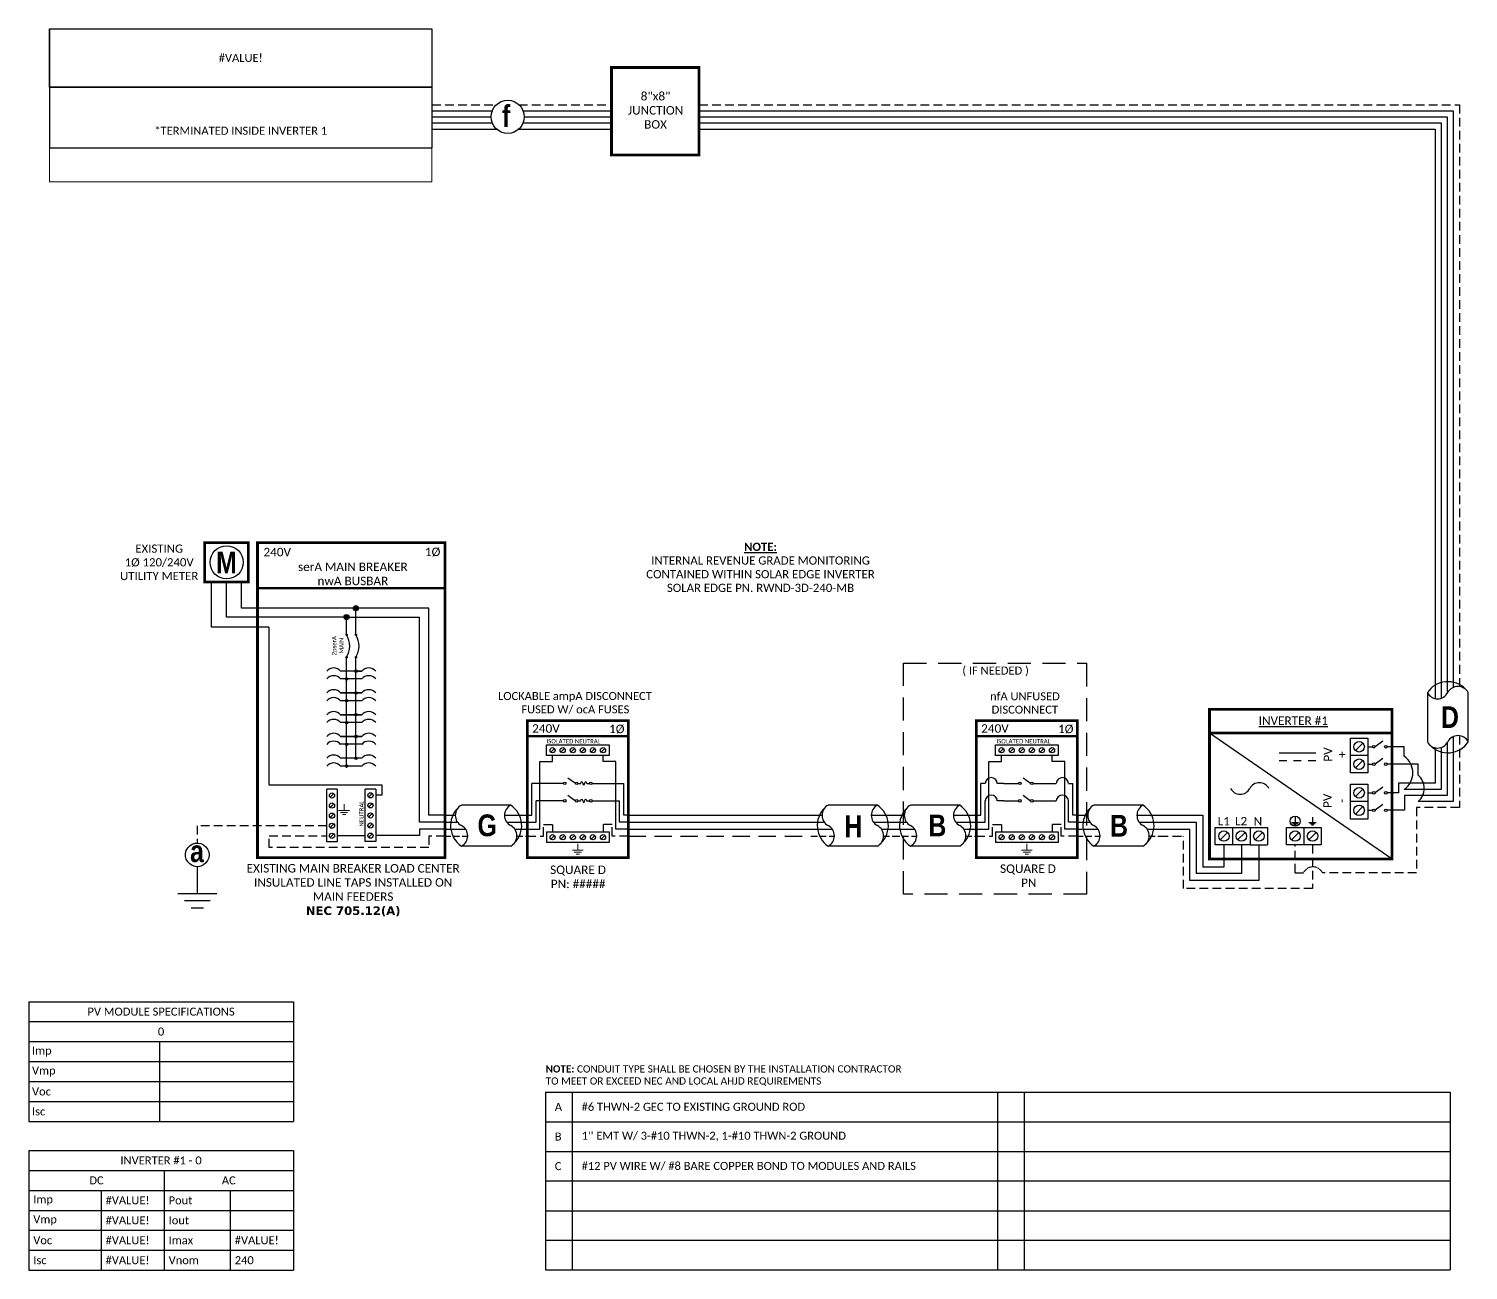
# Model space of a CAD drawing. Header units: feet. Extents: x 7947 to 8568, y 21610 to 22146.
import ezdxf

# ---------------------------------------------------------------- set-up
doc = ezdxf.new("R2010")
doc.units = ezdxf.units.FT
doc.header["$MEASUREMENT"] = 0
doc.linetypes.add('DASHED', pattern=[0.75, 0.5, -0.25])
doc.linetypes.add('HIDDEN', pattern=[0.375, 0.25, -0.125])
doc.layers.add('Z - TITLEBLOCK TXT', color=7, linetype='Continuous')
doc.styles.add('ONE LINE TXT', font='techb___.ttf')
doc.styles.get("Standard").update_dxf_attribs({"font": 'CALIBRI.TTF'})

# ---------------------------------------------------------------- blocks, each defined once
blk = doc.blocks.new('*U27')
at = {"color": 7, "linetype": 'Continuous'}
for p, q in [((-7.14, 13.31), (-28.39, 13.31)), ((-28.39, -4.31), (-7.14, -4.31))]:
    blk.add_line(p, q, dxfattribs=at)
at = {"color": 7}
for p, q in [((-35.53, 9), (-31.05, 9)), ((-9.81, 9), (0, 9))]:
    blk.add_line(p, q, dxfattribs=at)
at = {"color": 10}
for p, q in [((-35.53, 6), (-30.11, 6)), ((-8.87, 6), (0, 6))]:
    blk.add_line(p, q, dxfattribs=at)
at = {"color": 253}
for p, q in [((-35.53, 3), (-26.66, 3)), ((-5.41, 3), (0, 3))]:
    blk.add_line(p, q, dxfattribs=at)
at = {"color": 92, "linetype": 'HIDDEN', "ltscale": 10}
for p, q in [((-4.48, 0), (0, 0)), ((-35.53, 0), (-25.72, 0))]:
    blk.add_line(p, q, dxfattribs=at)
at = {"linetype": 'Continuous'}
for centre, start, end in [((-26.08, 8.91), 117.66392, 242.33608), ((-4.83, 8.91), 117.66392, 242.33608), ((-30.7, 0.09), 297.66392, 62.33608), ((-9.45, 0.09), 297.66392, 62.33608)]:
    blk.add_arc(centre, 4.98, start, end, dxfattribs=at)
at = {"color": 7, "linetype": 'Continuous'}
for centre, start, end in [((-12.99, 4.5), 313.97324, 56.42648), ((-22.54, 4.5), 133.97324, 236.42648)]:
    blk.add_arc(centre, 10.58, start, end, dxfattribs=at)
blk = doc.blocks.new('lineTapPanel')
at = {"linetype": 'Continuous'}
h = blk.add_hatch(color=254, dxfattribs=at)
h.dxf.hatch_style = 1
edge = h.paths.add_edge_path()
edge.add_arc((-38.44, 98.34), 1.11, 0, 360)
h = blk.add_hatch(color=254, dxfattribs=at)
h.dxf.hatch_style = 1
edge = h.paths.add_edge_path()
edge.add_arc((-42.47, 94.51), 1.11, 0, 360)
h = blk.add_hatch(color=1, dxfattribs=at)
h.dxf.hatch_style = 1
edge = h.paths.add_edge_path()
edge.add_arc((-42.47, 86.8), 0.291, 0, 360)
h = blk.add_hatch(color=1, dxfattribs=at)
h.dxf.hatch_style = 1
edge = h.paths.add_edge_path()
edge.add_arc((-38.44, 86.8), 0.291, 0, 360)
h = blk.add_hatch(color=1, dxfattribs=at)
h.dxf.hatch_style = 1
edge = h.paths.add_edge_path()
edge.add_arc((-42.47, 77.16), 0.291, 0, 360)
h = blk.add_hatch(color=1, dxfattribs=at)
h.dxf.hatch_style = 1
edge = h.paths.add_edge_path()
edge.add_arc((-38.44, 77.16), 0.291, 0, 360)
h = blk.add_hatch(color=1, dxfattribs=at)
h.dxf.hatch_style = 1
edge = h.paths.add_edge_path()
edge.add_arc((-38.44, 71.16), 0.528, 0, 360)
h = blk.add_hatch(color=1, dxfattribs=at)
h.dxf.hatch_style = 1
edge = h.paths.add_edge_path()
edge.add_arc((-42.47, 67.78), 0.528, 0, 360)
h = blk.add_hatch(color=1, dxfattribs=at)
h.dxf.hatch_style = 1
edge = h.paths.add_edge_path()
edge.add_arc((-38.44, 61.76), 0.528, 0, 360)
h = blk.add_hatch(color=1, dxfattribs=at)
h.dxf.hatch_style = 1
edge = h.paths.add_edge_path()
edge.add_arc((-42.47, 58.38), 0.528, 0, 360)
h = blk.add_hatch(color=1, dxfattribs=at)
h.dxf.hatch_style = 1
edge = h.paths.add_edge_path()
edge.add_arc((-38.44, 52.36), 0.528, 0, 360)
h = blk.add_hatch(color=1, dxfattribs=at)
h.dxf.hatch_style = 1
edge = h.paths.add_edge_path()
edge.add_arc((-42.47, 48.98), 0.528, 0, 360)
h = blk.add_hatch(color=1, dxfattribs=at)
h.dxf.hatch_style = 1
edge = h.paths.add_edge_path()
edge.add_arc((-42.47, 39.58), 0.528, 0, 360)
h = blk.add_hatch(color=1, dxfattribs=at)
h.dxf.hatch_style = 1
edge = h.paths.add_edge_path()
edge.add_arc((-38.44, 42.95), 0.528, 0, 360)
h = blk.add_hatch(color=1, dxfattribs=at)
h.dxf.hatch_style = 1
edge = h.paths.add_edge_path()
edge.add_arc((-38.44, 33.55), 0.528, 0, 360)
h = blk.add_hatch(color=1, dxfattribs=at)
h.dxf.hatch_style = 1
edge = h.paths.add_edge_path()
edge.add_arc((-42.47, 30.17), 0.528, 0, 360)
at = {"color": 155, "true_color": 0x647190}
blk.add_line((-80.92, 126.59), (0, 126.59), dxfattribs=at)
at = {"color": 253, "linetype": 'Continuous'}
for p, q in [((-100.73, 90.2), (-100.73, 109.7)), ((-76.04, 90.2), (-100.73, 90.2)), ((-76.04, 90.2), (-76.04, 22.16)), ((-76.04, 22.16), (-27.25, 22.16)), ((-27.25, 22.16), (-27.25, 17.57)), ((-27.25, 17.57), (-29.89, 17.57)), ((-11.01, 0.16), (-29.89, 0.16)), ((0, 3), (-11.01, 3)), ((-11.01, 3), (-11.01, 0.16))]:
    blk.add_line(p, q, dxfattribs=at)
at = {"color": 10, "linetype": 'Continuous'}
for p, q in [((-94.24, 94.51), (-94.24, 109.7)), ((-43.58, 94.51), (-94.24, 94.51)), ((-42.47, 87.09), (-42.47, 93.4)), ((-41.36, 94.51), (-10.98, 94.51)), ((-10.98, 6), (-10.98, 94.51)), ((-42.47, 30.17), (-42.47, 76.87)), ((-35.88, 67.78), (-45.04, 67.78)), ((-35.88, 58.38), (-45.04, 58.38)), ((-35.88, 48.98), (-45.04, 48.98)), ((-35.88, 39.58), (-45.04, 39.58)), ((-35.88, 30.17), (-45.04, 30.17)), ((0, 6), (-10.98, 6))]:
    blk.add_line(p, q, dxfattribs=at)
at = {"color": 7, "linetype": 'Continuous'}
for p, q in [((-87.75, 98.34), (-87.75, 109.7)), ((-39.56, 98.34), (-87.75, 98.34)), ((-38.44, 87.09), (-38.44, 97.23)), ((-6.96, 9), (-6.96, 98.34)), ((-38.44, 61.76), (-38.44, 76.87)), ((-35.88, 71.16), (-45.04, 71.16)), ((-38.44, 71.16), (-35.88, 71.16)), ((-45.04, 61.76), (-35.88, 61.76)), ((-35.88, 61.76), (-45.04, 61.76)), ((-38.44, 52.36), (-38.44, 61.76)), ((-45.04, 52.36), (-35.88, 52.36)), ((-35.88, 52.36), (-45.04, 52.36)), ((-38.44, 42.95), (-38.44, 52.36)), ((-45.04, 42.95), (-35.88, 42.95)), ((-35.88, 42.95), (-45.04, 42.95)), ((-38.44, 33.55), (-38.44, 42.95)), ((-35.88, 33.55), (-45.04, 33.55))]:
    blk.add_line(p, q, dxfattribs=at)
at = {"lineweight": 50}
blk.add_line((-80.92, 106.95), (0, 106.95), dxfattribs=at)
at = {"color": 7}
for p, q in [((-6.96, 98.34), (-37.33, 98.34)), ((0, 9), (-6.96, 9))]:
    blk.add_line(p, q, dxfattribs=at)
at = {"color": 1, "linetype": 'Continuous'}
for p, q in [((-51.03, -2.51), (-51.03, 20.23)), ((-46.49, 20.23), (-51.03, 20.23)), ((-46.49, 20.23), (-46.49, -2.51)), ((-34.43, -2.43), (-34.43, 20.16)), ((-29.89, 20.16), (-34.43, 20.16)), ((-29.89, 20.16), (-29.89, -2.43)), ((-46.49, -2.51), (-51.03, -2.51)), ((-29.89, -2.43), (-34.43, -2.43))]:
    blk.add_line(p, q, dxfattribs=at)
at = {"color": 4, "linetype": 'Continuous'}
for p, q in [((-47.97, 18.28), (-49.55, 16.71)), ((-47.97, 13.93), (-49.55, 12.36)), ((-31.37, 18.35), (-32.94, 16.78)), ((-31.37, 14), (-32.94, 12.43)), ((-47.97, 9.58), (-49.55, 8.01)), ((-31.37, 9.65), (-32.94, 8.08)), ((-47.97, 5.23), (-49.55, 3.66)), ((-47.97, 0.88), (-49.55, -0.69)), ((-31.37, 5.3), (-32.94, 3.73)), ((-31.37, 0.95), (-32.94, -0.62))]:
    blk.add_line(p, q, dxfattribs=at)
at = {"color": 92, "linetype": 'HIDDEN', "ltscale": 15}
for p, q in [((-51.03, 4.44), (-106.89, 4.44)), ((-106.89, 4.44), (-106.89, -4.87)), ((-75.84, -4.96), (-75.84, 0.09)), ((-75.84, 0.09), (-51.03, 0.09)), ((0, 0), (-6.96, 0)), ((-6.96, -4.96), (-75.84, -4.96)), ((-6.96, 0), (-6.96, -4.96))]:
    blk.add_line(p, q, dxfattribs=at)
at = {"color": 92, "linetype": 'Continuous', "ltscale": 15}
blk.add_line((-34.43, 0.09), (-46.49, 0.09), dxfattribs=at)
at = {"color": 92, "ltscale": 15}
blk.add_line((-106.89, -4.87), (-106.89, -24.84), dxfattribs=at)
at = {"lineweight": 50, "const_width": 1.19}
for points in [[(-103.67, 109.7), (-103.67, 126.59), (-84.82, 126.59), (-84.82, 109.7)], [(-80.92, -9.3), (-80.92, 126.59), (0, 126.59), (0, -9.3)]]:
    blk.add_lwpolyline(points, close=True, dxfattribs=at)
at = {"color": 92, "linetype": 'Continuous', "lineweight": 5, "ltscale": 0.05, "flags": 128}
for points in [[(-43.54, 13.81), (-43.54, 10.97)], [(-45.88, 10.97), (-41.2, 10.97)], [(-42.01, 10.1), (-45.07, 10.1)], [(-42.82, 9.23), (-44.25, 9.23)]]:
    blk.add_lwpolyline(points, dxfattribs=at)
at = {"color": 92, "linetype": 'Continuous', "ltscale": 4, "flags": 128}
for points in [[(-115.37, -24.84), (-98.41, -24.84)], [(-101.35, -27.98), (-112.43, -27.98)], [(-104.29, -31.12), (-109.49, -31.12)]]:
    blk.add_lwpolyline(points, dxfattribs=at)
at = {"linetype": 'Continuous'}
blk.add_circle((-94.24, 118.15), 7.15, dxfattribs=at)
at = {"color": 7, "linetype": 'Continuous'}
for centre in [(-38.44, 98.34), (-38.44, 98.34), (-42.47, 94.51)]:
    blk.add_circle(centre, 1.11, dxfattribs=at)
at = {"color": 1, "linetype": 'Continuous'}
for centre, radius in [((-42.47, 86.8), 0.291), ((-38.44, 86.8), 0.291), ((-42.47, 77.16), 0.291), ((-38.44, 77.16), 0.291), ((-38.44, 71.16), 0.528), ((-42.47, 67.78), 0.528), ((-38.44, 61.76), 0.528), ((-42.47, 58.38), 0.528), ((-38.44, 52.36), 0.528), ((-42.47, 48.98), 0.528), ((-42.47, 39.58), 0.528), ((-38.44, 42.95), 0.528), ((-38.44, 33.55), 0.528), ((-42.47, 30.17), 0.528)]:
    blk.add_circle(centre, radius, dxfattribs=at)
at = {"color": 4, "linetype": 'Continuous'}
for centre in [(-32.16, 17.57), (-48.76, 17.49), (-48.76, 13.14), (-32.16, 13.21), (-48.76, 8.79), (-32.16, 8.86), (-48.76, 4.44), (-48.76, 0.09), (-32.16, 4.51), (-32.16, 0.16)]:
    blk.add_circle(centre, 1.11, dxfattribs=at)
at = {"color": 1, "linetype": 'Continuous'}
for centre, radius, start, end in [((-50.14, 81.98), 9.06, 327.87082, 32.12918), ((-46.11, 81.98), 9.06, 327.87082, 32.12918), ((-48.03, 68.62), 3.93, 40.3392, 139.6608), ((-48.03, 65.24), 3.93, 40.3392, 139.6608), ((-32.88, 68.62), 3.93, 40.3392, 139.6608), ((-32.88, 65.24), 3.93, 40.3392, 139.6608), ((-48.03, 59.21), 3.93, 40.3392, 139.6608), ((-32.88, 59.21), 3.93, 40.3392, 139.6608), ((-48.03, 55.84), 3.93, 40.3392, 139.6608), ((-32.88, 55.84), 3.93, 40.3392, 139.6608), ((-48.03, 49.81), 3.93, 40.3392, 139.6608), ((-48.03, 46.43), 3.93, 40.3392, 139.6608), ((-32.88, 49.81), 3.93, 40.3392, 139.6608), ((-32.88, 46.43), 3.93, 40.3392, 139.6608), ((-48.03, 40.41), 3.93, 40.3392, 139.6608), ((-32.88, 40.41), 3.93, 40.3392, 139.6608), ((-48.03, 37.03), 3.93, 40.3392, 139.6608), ((-32.88, 37.03), 3.93, 40.3392, 139.6608), ((-48.03, 31.01), 3.93, 40.3392, 139.6608), ((-48.03, 27.63), 3.93, 40.3392, 139.6608), ((-32.88, 31.01), 3.93, 40.3392, 139.6608), ((-32.88, 27.63), 3.93, 40.3392, 139.6608)]:
    blk.add_arc(centre, radius, start, end, dxfattribs=at)
at = {"color": 253, "linetype": 'Continuous', "style": 'ONE LINE TXT'}
blk.add_text('M', height=9.38, dxfattribs=at).set_placement((-98.8, 113.43))
at = {"color": 4, "linetype": 'Continuous'}
blk.add_text('NEUTRAL', height=1.874, rotation=90, dxfattribs=at).set_placement((-35.08, 4.08))
at = {"color": 1, "attachment_point": 5}
for s, width, gutter_width, heights, insert, char_height in [('EXISTING\\P1Ø 120/240V UTILITY METER', 37.8067, 7.17, [0], (-123.35, 118.13), 3.5433), ('240V', 0.1481, 0.75, [0], (-72.39, 122.54), 3.658), ('1Ø', 0.1481, 0.75, [0], (-5.31, 122.54), 3.658), ('serA MAIN BREAKER\\PnwA BUSBAR', 72.4998, 0.75, [0], (-39.75, 113.14), 3.6576), ('EXISTING MAIN BREAKER LOAD CENTER INSULATED LINE TAPS INSTALLED ON MAIN FEEDERS\\P{\\fVerdana|b1|i0|c0|p34;NEC 705.12(A)}', 98.9176, 7.17, [106.42], (-39.63, -23.42), 3.6576)]:
    blk.add_mtext_dynamic_manual_height_columns(s, width=width, gutter_width=gutter_width, heights=heights, dxfattribs=dict(at, insert=insert, char_height=char_height))
at = {"color": 4, "linetype": 'Continuous', "insert": (-46.25, 82.15), "char_height": 1.874, "attachment_point": 5, "rotation": 90}
blk.add_mtext_dynamic_manual_height_columns('2pserA\\PMAIN', width=0.1481, gutter_width=0.75, heights=[0], dxfattribs=at)
blk = doc.blocks.new('*U23')
at = {"color": 7}
blk.add_blockref('lineTapPanel', (0, 0), dxfattribs=at)
blk = doc.blocks.new('*T15')
at = {"color": 0, "lineweight": -2, "transparency": 16777216}
for p, q in [((0, 0), (114.19, 0)), ((0, 0), (0, -51.7)), ((114.19, 0), (114.19, -51.7)), ((0, -8.62), (114.19, -8.62)), ((58.43, -8.62), (58.43, -51.7)), ((0, -17.23), (114.19, -17.23)), ((31.22, -17.23), (31.22, -51.7)), ((86.98, -17.23), (86.98, -51.7)), ((0, -25.85), (114.19, -25.85)), ((0, -34.47), (114.19, -34.47)), ((0, -43.08), (114.19, -43.08)), ((0, -51.7), (114.19, -51.7))]:
    blk.add_line(p, q, dxfattribs=at)
at = {"color": 0, "linetype": 'Continuous', "transparency": 16777216, "char_height": 3.4544}
for s, insert, width, attachment_point in [('{\\fCalibri|b0|i0|c0;INVERTER #1 - 0', (57.09, -4.31), 110.3293, 5), ('{\\fCalibri|b0|i0|c0;DC', (29.22, -12.93), 54.5755, 5), ('{\\fCalibri|b0|i0|c0;AC', (86.31, -12.93), 51.8976, 5), ('{\\fCalibri|b0|i0|c0;Imp', (1.93, -21.54), 27.3681, 4), ('{\\fCalibri|b0|i0|c0;#VALUE!', (33.15, -21.54), 23.3513, 4), ('{\\fCalibri|b0|i0|c0;Pout', (60.36, -21.54), 24.6902, 4), ('{\\fCalibri|b0|i0|c0;', (88.91, -21.54), 23.3513, 4), ('{\\fCalibri|b0|i0|c0;Vmp', (1.93, -30.16), 27.3681, 4), ('{\\fCalibri|b0|i0|c0;#VALUE!', (33.15, -30.16), 23.3513, 4), ('{\\fCalibri|b0|i0|c0;Iout', (60.36, -30.16), 24.6902, 4), ('{\\fCalibri|b0|i0|c0;', (88.91, -30.16), 23.3513, 4), ('{\\fCalibri|b0|i0|c0;Voc', (1.93, -38.78), 27.3681, 4), ('{\\fCalibri|b0|i0|c0;#VALUE!', (33.15, -38.78), 23.3513, 4), ('{\\fCalibri|b0|i0|c0;Imax', (60.36, -38.78), 24.6902, 4), ('{\\fCalibri|b0|i0|c0;#VALUE!', (88.91, -38.78), 23.3513, 4), ('{\\fCalibri|b0|i0|c0;Isc', (1.93, -47.39), 27.3681, 4), ('{\\fCalibri|b0|i0|c0;#VALUE!', (33.15, -47.39), 23.3513, 4), ('{\\fCalibri|b0|i0|c0;Vnom', (60.36, -47.39), 24.6902, 4), ('{\\fCalibri|b0|i0|c0;240', (88.91, -47.39), 23.3513, 4)]:
    blk.add_mtext(s, dxfattribs=dict(at, insert=insert, width=width, attachment_point=attachment_point))
blk = doc.blocks.new('*T16')
at = {"color": 0, "lineweight": -2, "transparency": 16777216}
for p, q in [((0, 0), (114.19, 0)), ((0, 0), (0, -51.69)), ((114.19, 0), (114.19, -51.69)), ((0, -8.62), (114.19, -8.62)), ((0, -17.23), (114.19, -17.23)), ((56.41, -17.23), (56.41, -51.69)), ((0, -25.85), (114.19, -25.85)), ((0, -34.46), (114.19, -34.46)), ((0, -43.08), (114.19, -43.08)), ((0, -51.69), (114.19, -51.69))]:
    blk.add_line(p, q, dxfattribs=at)
at = {"color": 0, "linetype": 'Continuous', "transparency": 16777216, "char_height": 3.4544}
for s, insert, width, attachment_point in [('{\\fCalibri|b0|i0|c0;PV MODULE SPECIFICATIONS', (57.09, -4.31), 111.433, 5), ('{\\fCalibri|b0|i0|c0;0', (57.09, -12.92), 111.433, 5), ('{\\fCalibri|b0|i0|c0;Imp', (1.38, -21.54), 53.6551, 4), ('{\\fCalibri|b0|i0|c0;', (57.78, -21.54), 55.0254, 4), ('{\\fCalibri|b0|i0|c0;Vmp', (1.38, -30.15), 53.6551, 4), ('{\\fCalibri|b0|i0|c0;', (57.78, -30.15), 55.0254, 4), ('{\\fCalibri|b0|i0|c0;Voc', (1.38, -38.77), 53.6551, 4), ('{\\fCalibri|b0|i0|c0;', (57.78, -38.77), 55.0254, 4), ('{\\fCalibri|b0|i0|c0;Isc', (1.38, -47.39), 53.6551, 4), ('{\\fCalibri|b0|i0|c0;', (57.78, -47.39), 55.0254, 4)]:
    blk.add_mtext(s, dxfattribs=dict(at, insert=insert, width=width, attachment_point=attachment_point))
blk = doc.blocks.new('unfusedDisconnect')
at = {"lineweight": 50}
blk.add_line((-43.61, 43.06), (0, 43.06), dxfattribs=at)
at = {"color": 1, "linetype": 'Continuous'}
for p, q in [((-35.27, 34.78), (-35.27, 39.32)), ((-35.27, 39.32), (-8.32, 39.32)), ((-8.32, 39.32), (-8.32, 34.78)), ((-8.32, 34.78), (-35.27, 34.78)), ((-23.43, 25.18), (-20.16, 22.74)), ((-31.89, 22.73), (-25.32, 22.73)), ((-19.08, 22.73), (-11.7, 22.73)), ((-31.89, 15.2), (-25.32, 15.2)), ((-23.43, 17.65), (-20.16, 15.2)), ((-19.08, 15.2), (-11.7, 15.19)), ((-35.27, 1.76), (-8.32, 1.76)), ((-35.27, 1.76), (-35.27, -2.78)), ((-8.32, 1.76), (-8.32, -2.78)), ((-8.32, -2.78), (-35.27, -2.78))]:
    blk.add_line(p, q, dxfattribs=at)
at = {"color": 4, "linetype": 'Continuous'}
for p, q in [((-31.89, 37.83), (-33.46, 36.26)), ((-27.53, 37.83), (-29.11, 36.26)), ((-23.18, 37.83), (-24.76, 36.26)), ((-18.83, 37.83), (-20.41, 36.26)), ((-14.48, 37.83), (-16.06, 36.26)), ((-10.13, 37.83), (-11.7, 36.26)), ((-31.89, 0.28), (-33.46, -1.3)), ((-27.53, 0.28), (-29.11, -1.3)), ((-23.18, 0.28), (-24.76, -1.3)), ((-18.83, 0.28), (-20.41, -1.3)), ((-14.48, 0.28), (-16.06, -1.3)), ((-10.13, 0.28), (-11.7, -1.3))]:
    blk.add_line(p, q, dxfattribs=at)
at = {"color": 253, "linetype": 'Continuous'}
for p, q in [((-38.16, 3), (-38.16, 32.17)), ((-38.16, 32.17), (-32.67, 32.17)), ((-32.67, 32.17), (-32.67, 34.78)), ((-10.92, 32.17), (-10.92, 34.78)), ((-5.43, 32.17), (-10.92, 32.17)), ((-5.43, 3), (-5.43, 32.17)), ((-43.61, 3), (-38.16, 3)), ((0, 3), (-5.43, 3))]:
    blk.add_line(p, q, dxfattribs=at)
at = {"color": 7, "linetype": 'Continuous'}
for p, q in [((-41.66, 9), (-41.66, 22.73)), ((-39.8, 22.73), (-41.66, 22.73)), ((-31.89, 22.73), (-34.52, 22.73)), ((-11.7, 22.73), (-9.07, 22.73)), ((-3.79, 22.73), (-1.93, 22.73)), ((-1.93, 9), (-1.93, 22.73))]:
    blk.add_line(p, q, dxfattribs=at)
at = {"color": 10, "linetype": 'Continuous'}
for p, q in [((-39.8, 6), (-39.8, 15.2)), ((-31.89, 15.2), (-34.52, 15.2)), ((-11.7, 15.2), (-9.07, 15.2)), ((-3.79, 6), (-3.79, 15.2)), ((-43.61, 6), (-39.8, 6)), ((0, 6), (-3.79, 6))]:
    blk.add_line(p, q, dxfattribs=at)
at = {"color": 7}
for p, q in [((-43.61, 9), (-41.66, 9)), ((0, 9), (-1.93, 9))]:
    blk.add_line(p, q, dxfattribs=at)
at = {"color": 92, "linetype": 'HIDDEN', "ltscale": 15}
for p, q in [((-43.61, 0), (-36.58, 0)), ((-36.58, 0), (-36.58, 4.9)), ((-36.58, 4.9), (-32.67, 4.9)), ((-32.67, 4.9), (-32.67, 1.76)), ((-7.01, 4.9), (-10.92, 4.9)), ((-10.92, 4.9), (-10.92, 1.76)), ((-7.01, 0), (-7.01, 4.9)), ((0, 0), (-7.01, 0))]:
    blk.add_line(p, q, dxfattribs=at)
at = {"lineweight": 50, "const_width": 1.19}
blk.add_lwpolyline([(-43.61, -9.34), (-43.61, 49.84), (0, 49.84), (0, -9.34)], close=True, dxfattribs=at)
at = {"color": 92, "linetype": 'Continuous', "lineweight": 5, "ltscale": 0.05, "flags": 128}
for points in [[(-24.14, -6.17), (-19.45, -6.17)], [(-21.8, -3.32), (-21.8, -6.17)], [(-20.27, -7.03), (-23.32, -7.03)], [(-21.08, -7.9), (-22.51, -7.9)]]:
    blk.add_lwpolyline(points, dxfattribs=at)
at = {"color": 4, "linetype": 'Continuous'}
for centre in [(-32.67, 37.05), (-28.32, 37.05), (-23.97, 37.05), (-19.62, 37.05), (-15.27, 37.05), (-10.92, 37.05), (-32.67, -0.51), (-28.32, -0.51), (-23.97, -0.51), (-19.62, -0.51), (-15.27, -0.51), (-10.92, -0.51)]:
    blk.add_circle(centre, 1.11, dxfattribs=at)
at = {"color": 1, "linetype": 'Continuous'}
for centre in [(-24.78, 22.73), (-19.62, 22.73), (-24.78, 15.2), (-19.62, 15.2)]:
    blk.add_circle(centre, 0.541, dxfattribs=at)
at = {"color": 7, "linetype": 'Continuous'}
for centre in [(-37.16, 22.58), (-6.43, 22.58)]:
    blk.add_arc(centre, 2.64, 3.28193, 176.71807, dxfattribs=at)
at = {"color": 10, "linetype": 'Continuous'}
for centre in [(-37.16, 15.04), (-6.43, 15.04)]:
    blk.add_arc(centre, 2.64, 3.28193, 176.71807, dxfattribs=at)
at = {"color": 4, "linetype": 'Continuous'}
blk.add_text('ISOLATED NEUTRAL', height=1.8743, dxfattribs=at).set_placement((-34.91, 39.97))
at = {"color": 1}
for s, width, gutter_width, heights, insert, char_height, attachment_point in [('\\A1;\\pi17.559;nfA UNFUSED\\P\\pi18.229;DISCONNECT', 64.922, 0, [11.89], (-55.21, 62.04), 3.4544, 1), ('240V', 0.1481, 0.75, [0], (-35.55, 46.4), 3.658, 5), ('1Ø', 0.1481, 0.75, [0], (-4.98, 46.1), 3.658, 5), ('\\A1;\\pi13.903,t32.191;SQUARE D\\P\\pi22.981,t41.269;PN', 51.6906, 0.203, [45.94], (-47.25, -12.27), 3.6576, 1)]:
    blk.add_mtext_dynamic_manual_height_columns(s, width=width, gutter_width=gutter_width, heights=heights, dxfattribs=dict(at, insert=insert, char_height=char_height, attachment_point=attachment_point))
blk = doc.blocks.new('*U19')
at = {"color": 10, "linetype": 'DASHED', "ltscale": 20}
blk.add_lwpolyline([(-75.05, 74.56), (3.97, 74.56), (3.97, -25.17), (-75.05, -25.17)], close=True, dxfattribs=at)
at = {"color": 7}
for name, p in [('unfusedDisconnect', (0, 0)), ('*U27', (-43.61, 0))]:
    blk.add_blockref(name, p, dxfattribs=at)
at = {"color": 10, "insert": (-50.86, 73.16), "char_height": 3.4544, "attachment_point": 1}
blk.add_mtext_dynamic_manual_height_columns('\\A1;\\pi1.2092;( IF NEEDED )', width=30.7523, gutter_width=0, heights=[6.58], dxfattribs=at)
at = {"color": 1, "linetype": 'Continuous', "insert": (-64.3, 9.22), "char_height": 9.3833, "attachment_point": 1, "style": 'ONE LINE TXT'}
blk.add_mtext_dynamic_manual_height_columns('{\\W1;\\C256;B}', width=0.1385, gutter_width=2.13, heights=[0], dxfattribs=at)
blk = doc.blocks.new('*T18')
at = {"linetype": 'ByBlock', "lineweight": -2, "transparency": 16777216}
for p, q in [((0, 0), (390.51, 0)), ((0, 0), (0, -76.8)), ((11.58, 0), (11.58, -76.8)), ((195.1, 0), (195.1, -76.8)), ((206.68, 0), (206.68, -76.8)), ((390.51, 0), (390.51, -76.8)), ((0, -12.8), (390.51, -12.8)), ((0, -25.61), (390.51, -25.61)), ((0, -38.41), (390.51, -38.41)), ((0, -51.22), (390.51, -51.22)), ((0, -64.02), (390.51, -64.02)), ((0, -76.8), (390.51, -76.8))]:
    blk.add_line(p, q, dxfattribs=at)
at = {"color": 0, "linetype": 'Continuous', "transparency": 16777216, "char_height": 3.4544, "attachment_point": 4}
for s, insert, width in [('{\\fCalibri|b0|i0|c0;A', (4.06, -6.4), 3.4544), ('{\\fCalibri|b0|i0|c0;#6 THWN-2 GEC TO EXISTING GROUND ROD', (15.65, -6.4), 175.3856), ('{\\fCalibri|b0|i0|c0;', (199.16, -6.4), 3.4544), ('{\\fCalibri|b0|i0|c0;', (210.74, -6.4), 175.7027), ('{\\fCalibri|b0|i0|c0;B', (4.06, -19.21), 3.4544), ("{\\fCalibri|b0|i0|c0;1'' EMT W/ 3-#10 THWN-2, 1-#10 THWN-2 GROUND", (15.65, -19.21), 175.3856), ('{\\fCalibri|b0|i0|c0;', (199.16, -19.21), 3.4544), ('{\\fCalibri|b0|i0|c0;', (210.74, -19.21), 175.7027), ('{\\fCalibri|b0|i0|c0;C', (4.06, -32.01), 3.4544), ('{\\fCalibri|b0|i0|c0;#12 PV WIRE W/ #8 BARE COPPER BOND TO MODULES AND RAILS', (15.65, -32.01), 175.3856), ('{\\fCalibri|b0|i0|c0;', (199.16, -32.01), 3.4544), ('{\\fCalibri|b0|i0|c0;', (210.74, -32.01), 175.7027), ('{\\fCalibri|b0|i0|c0;', (4.06, -44.82), 3.4544), ('{\\fCalibri|b0|i0|c0;', (15.65, -44.82), 175.3856), ('{\\fCalibri|b0|i0|c0;', (199.16, -44.82), 3.4544), ('{\\fCalibri|b0|i0|c0;', (210.74, -44.82), 175.7027), ('{\\fCalibri|b0|i0|c0;', (4.06, -57.62), 3.4544), ('{\\fCalibri|b0|i0|c0;', (15.65, -57.62), 175.3856), ('{\\fCalibri|b0|i0|c0;', (199.16, -57.62), 3.4544), ('{\\fCalibri|b0|i0|c0;', (210.74, -57.62), 175.7027), ('{\\fCalibri|b0|i0|c0;', (4.06, -70.41), 3.4544), ('{\\fCalibri|b0|i0|c0;', (15.65, -70.41), 175.3856), ('{\\fCalibri|b0|i0|c0;', (199.16, -70.41), 3.4544), ('{\\fCalibri|b0|i0|c0;', (210.74, -70.41), 175.7027)]:
    blk.add_mtext(s, dxfattribs=dict(at, insert=insert, width=width))
blk = doc.blocks.new('*T20')
at = {"color": 0, "lineweight": -2, "transparency": 16777216}
for p, q in [((0, 0), (165.11, 0)), ((0, 0), (0, -51.42)), ((165.11, 0), (165.11, -51.42)), ((0, -25.14), (165.11, -25.14)), ((0, -51.42), (165.11, -51.42))]:
    blk.add_line(p, q, dxfattribs=at)
at = {"layer": 'Defpoints', "color": 8, "linetype": 'ByBlock', "lineweight": 0, "transparency": 16777216}
for p, q in [((0, -51.42), (0, -66.05)), ((165.11, -51.42), (165.11, -66.05)), ((0, -66.05), (165.11, -66.05))]:
    blk.add_line(p, q, dxfattribs=at)
at = {"color": 0, "linetype": 'Continuous', "transparency": 16777216, "char_height": 3.4544, "width": 155.095, "attachment_point": 5}
for s, insert in [('{\\fCalibri|b0|i0|c0;#VALUE!', (82.56, -12.57)), ('{\\fCalibri|b0|i0|c0;^J^J*TERMINATED INSIDE INVERTER 1', (82.56, -38.28))]:
    blk.add_mtext(s, dxfattribs=dict(at, insert=insert))
blk = doc.blocks.new('8x8box')
at = {"lineweight": 50, "const_width": 1.19}
blk.add_lwpolyline([(37.78, 0), (0, 0), (0, 37.78), (37.78, 37.78)], close=True, dxfattribs=at)
at = {"color": 1, "insert": (19.03, 19.26), "char_height": 3.6576, "attachment_point": 5}
blk.add_mtext_dynamic_manual_height_columns('8"x8"  JUNCTION BOX ', width=0.4767, gutter_width=7.17, heights=[0], dxfattribs=at)
blk = doc.blocks.new('string1')
at = {"color": 10, "linetype": 'Continuous'}
for p, q in [((-412.25, 269.3), (-386.03, 269.3)), ((-372.93, 269.3), (-334.78, 269.3)), ((-297, 269.3), (23.33, 269.3)), ((23.33, 269.3), (23.33, 20.94)), ((7.45, 0), (0, 0)), ((7.45, -4.11), (7.45, 0)), ((23.33, -0.31), (23.33, -18.41)), ((23.33, -18.41), (7.45, -18.41))]:
    blk.add_line(p, q, dxfattribs=at)
at = {"color": 7, "linetype": 'Continuous'}
for p, q in [((-412.25, 266.68), (-384.42, 266.68)), ((-374.73, 266.68), (-334.78, 266.68)), ((-297, 266.68), (20.71, 266.68)), ((20.71, 266.68), (20.71, 20.82)), ((20.71, -0.42), (20.71, -15.79)), ((20.71, -15.79), (4.87, -15.79)), ((4.87, -15.79), (4.87, -19.9)), ((4.87, -19.9), (0, -19.9))]:
    blk.add_line(p, q, dxfattribs=at)
at = {"color": 10, "linetype": 'Continuous'}
blk.add_arc((2.32, -11.26), 8.8, 305.65052, 54.34948, dxfattribs=at)
blk = doc.blocks.new('*U24')
at = {"color": 7}
blk.add_line((-79.14, 9), (0, 9), dxfattribs=at)
at = {"color": 10}
blk.add_line((-79.14, 6), (0, 6), dxfattribs=at)
at = {"color": 253}
blk.add_line((-79.14, 3), (0, 3), dxfattribs=at)
at = {"color": 92, "linetype": 'DASHED', "ltscale": 15}
blk.add_line((-79.14, 0), (0, 0), dxfattribs=at)
at = {"color": 1, "insert": (-22.08, 115.96), "char_height": 3.5433, "attachment_point": 5}
blk.add_mtext_dynamic_manual_height_columns('{\\fCalibri|b1|i0|c0|p34;\\LNOTE:\\P}INTERNAL REVENUE GRADE MONITORING\\PCONTAINED WITHIN SOLAR EDGE INVERTER\\PSOLAR EDGE PN. RWND-3D-240-MB', width=99.534, gutter_width=7.17, heights=[0], dxfattribs=at)
blk = doc.blocks.new('*U26')
at = {"color": 92, "linetype": 'HIDDEN', "ltscale": 15}
blk.add_line((0, 0), (0, -9.32), dxfattribs=at)
at = {"color": 92, "ltscale": 15}
blk.add_line((0, -9.32), (0, -29.28), dxfattribs=at)
at = {"color": 92, "linetype": 'Continuous', "ltscale": 4, "flags": 128}
for points in [[(-8.48, -29.28), (8.48, -29.28)], [(5.54, -32.42), (-5.54, -32.42)], [(2.6, -35.56), (-2.6, -35.56)]]:
    blk.add_lwpolyline(points, dxfattribs=at)
at = {"color": 7, "linetype": 'Continuous'}
blk.add_wipeout([(5.09, -12.58), (4.93, -13.85), (4.46, -15.04), (3.71, -16.08), (2.72, -16.9), (1.56, -17.44), (0.3, -17.68), (-0.98, -17.6), (-2.2, -17.21), (-3.28, -16.52), (-4.16, -15.59), (-4.77, -14.46), (-5.09, -13.22), (-5.09, -11.94), (-4.77, -10.7), (-4.16, -9.57), (-3.28, -8.64), (-2.2, -7.95), (-0.98, -7.56), (0.3, -7.48), (1.56, -7.72), (2.72, -8.26), (3.71, -9.08), (4.46, -10.12), (4.93, -11.31)], dxfattribs=at)
blk.add_lwpolyline([(5.09, -12.58), (4.93, -13.85), (4.46, -15.04), (3.71, -16.08), (2.72, -16.9), (1.56, -17.44), (0.3, -17.68), (-0.98, -17.6), (-2.2, -17.21), (-3.28, -16.52), (-4.16, -15.59), (-4.77, -14.46), (-5.09, -13.22), (-5.09, -11.94), (-4.77, -10.7), (-4.16, -9.57), (-3.28, -8.64), (-2.2, -7.95), (-0.98, -7.56), (0.3, -7.48), (1.56, -7.72), (2.72, -8.26), (3.71, -9.08), (4.46, -10.12), (4.93, -11.31), (5.09, -12.58)], close=True, dxfattribs=at)
at = {"color": 1, "linetype": 'Continuous', "insert": (-3.13, -6.33), "char_height": 9.3833, "attachment_point": 1, "style": 'ONE LINE TXT'}
blk.add_mtext_dynamic_manual_height_columns('{\\W1;\\C256;a}', width=0.1385, gutter_width=2.13, heights=[0], dxfattribs=at)
blk = doc.blocks.new('*U29')
at = {"color": 1, "linetype": 'Continuous', "insert": (-21.49, 0.3), "char_height": 9.3833, "attachment_point": 1, "style": 'ONE LINE TXT'}
blk.add_mtext_dynamic_manual_height_columns('{\\W1;\\C256;G}', width=0.1385, gutter_width=2.13, heights=[0], dxfattribs=at)
blk = doc.blocks.new('*U21')
at = {"lineweight": 50}
blk.add_line((-43.61, 43.06), (0, 43.06), dxfattribs=at)
at = {"color": 1, "linetype": 'Continuous'}
for p, q in [((-35.27, 34.78), (-35.27, 39.32)), ((-35.27, 39.32), (-8.32, 39.32)), ((-8.32, 39.32), (-8.32, 34.78)), ((-8.32, 34.78), (-35.27, 34.78)), ((-26.07, 25.18), (-22.81, 22.74)), ((-21.73, 22.73), (-20.49, 22.73)), ((-17.94, 22.73), (-16.7, 22.73)), ((-26.07, 17.65), (-22.81, 15.2)), ((-21.73, 15.2), (-20.49, 15.2)), ((-17.94, 15.2), (-16.7, 15.2)), ((-35.27, 1.76), (-8.32, 1.76)), ((-35.27, 1.76), (-35.27, -2.78)), ((-8.32, 1.76), (-8.32, -2.78)), ((-8.32, -2.78), (-35.27, -2.78))]:
    blk.add_line(p, q, dxfattribs=at)
at = {"color": 4, "linetype": 'Continuous'}
for p, q in [((-31.89, 37.83), (-33.46, 36.26)), ((-27.53, 37.83), (-29.11, 36.26)), ((-23.18, 37.83), (-24.76, 36.26)), ((-18.83, 37.83), (-20.41, 36.26)), ((-14.48, 37.83), (-16.06, 36.26)), ((-10.13, 37.83), (-11.7, 36.26)), ((-31.89, 0.28), (-33.46, -1.3)), ((-27.53, 0.28), (-29.11, -1.3)), ((-23.18, 0.28), (-24.76, -1.3)), ((-18.83, 0.28), (-20.41, -1.3)), ((-14.48, 0.28), (-16.06, -1.3)), ((-10.13, 0.28), (-11.7, -1.3))]:
    blk.add_line(p, q, dxfattribs=at)
at = {"color": 253, "linetype": 'Continuous'}
for p, q in [((-38.16, 3), (-38.16, 32.17)), ((-38.16, 32.17), (-32.67, 32.17)), ((-32.67, 32.17), (-32.67, 34.78)), ((-10.92, 32.17), (-10.92, 34.78)), ((-5.43, 32.17), (-10.92, 32.17)), ((-5.43, 3), (-5.43, 32.17)), ((-43.61, 3), (-38.16, 3)), ((0, 3), (-5.43, 3))]:
    blk.add_line(p, q, dxfattribs=at)
at = {"color": 7, "linetype": 'Continuous'}
for p, q in [((-27.97, 22.73), (-41.66, 22.73)), ((-41.66, 9), (-41.66, 22.73)), ((-15.62, 22.73), (-1.93, 22.73)), ((-1.93, 9), (-1.93, 22.73))]:
    blk.add_line(p, q, dxfattribs=at)
at = {"color": 10, "linetype": 'Continuous'}
for p, q in [((-27.97, 15.2), (-39.8, 15.2)), ((-39.8, 6), (-39.8, 15.2)), ((-15.62, 15.2), (-3.79, 15.19)), ((-3.79, 6), (-3.79, 15.2)), ((-43.61, 6), (-39.8, 6)), ((0, 6), (-3.79, 6))]:
    blk.add_line(p, q, dxfattribs=at)
at = {"color": 7}
for p, q in [((-43.61, 9), (-41.66, 9)), ((0, 9), (-1.93, 9))]:
    blk.add_line(p, q, dxfattribs=at)
at = {"color": 92, "linetype": 'HIDDEN', "ltscale": 15}
for p, q in [((-43.61, 0), (-36.58, 0)), ((-36.58, 0), (-36.58, 4.9)), ((-36.58, 4.9), (-32.67, 4.9)), ((-32.67, 4.9), (-32.67, 1.76)), ((-7.01, 4.9), (-10.92, 4.9)), ((-10.92, 4.9), (-10.92, 1.76)), ((-7.01, 0), (-7.01, 4.9)), ((0, 0), (-7.01, 0))]:
    blk.add_line(p, q, dxfattribs=at)
at = {"lineweight": 50, "const_width": 1.19}
blk.add_lwpolyline([(-43.61, -9.34), (-43.61, 49.84), (0, 49.84), (0, -9.34)], close=True, dxfattribs=at)
at = {"color": 92, "linetype": 'Continuous', "lineweight": 5, "ltscale": 0.05, "flags": 128}
for points in [[(-24.14, -6.17), (-19.45, -6.17)], [(-21.8, -3.32), (-21.8, -6.17)], [(-20.27, -7.03), (-23.32, -7.03)], [(-21.08, -7.9), (-22.51, -7.9)]]:
    blk.add_lwpolyline(points, dxfattribs=at)
at = {"color": 4, "linetype": 'Continuous'}
for centre in [(-32.67, 37.05), (-28.32, 37.05), (-23.97, 37.05), (-19.62, 37.05), (-15.27, 37.05), (-10.92, 37.05), (-32.67, -0.51), (-28.32, -0.51), (-23.97, -0.51), (-19.62, -0.51), (-15.27, -0.51), (-10.92, -0.51)]:
    blk.add_circle(centre, 1.11, dxfattribs=at)
at = {"color": 1, "linetype": 'Continuous'}
for centre in [(-27.43, 22.73), (-22.27, 22.73), (-16.16, 22.73), (-27.43, 15.2), (-22.27, 15.2), (-16.16, 15.19)]:
    blk.add_circle(centre, 0.541, dxfattribs=at)
for points in [[(-20.49, 22.73), (-20.12, 23.49), (-19.22, 21.97), (-18.39, 23.49), (-17.94, 22.73)], [(-20.49, 15.2), (-20.12, 15.96), (-19.22, 14.43), (-18.39, 15.96), (-17.94, 15.2)]]:
    blk.add_spline(points, degree=3, dxfattribs=at)
at = {"color": 7}
blk.add_blockref('*U27', (-43.61, 0), dxfattribs=at)
at = {"color": 4, "linetype": 'Continuous'}
blk.add_text('ISOLATED NEUTRAL', height=1.8743, dxfattribs=at).set_placement((-35.32, 39.97))
at = {"color": 1}
for s, width, gutter_width, heights, insert, char_height, attachment_point in [('\\A1;\\pi2.6661;LOCKABLE ampA DISCONNECT \\P\\pi12.722;FUSED W/ ocA FUSES', 71.8931, 92.23, [18.56], (-58.88, 62.16), 3.4544, 1), ('240V', 0.1481, 0.75, [0], (-35.55, 46.4), 3.658, 5), ('1Ø', 0.1481, 0.75, [0], (-4.98, 46.1), 3.658, 5), ('\\A1;\\pi5.5987,t23.887;SQUARE D\\P\\pi5.8899,t24.178;PN: #####', 35.0816, 28.88, [13.54], (-39.35, -12.75), 3.6576, 1)]:
    blk.add_mtext_dynamic_manual_height_columns(s, width=width, gutter_width=gutter_width, heights=heights, dxfattribs=dict(at, insert=insert, char_height=char_height, attachment_point=attachment_point))

msp = doc.modelspace()

# ---------------------------------------------------------------- linework, layer by layer
at = {"color": 92, "linetype": 'HIDDEN', "ltscale": 15}
for p, q in [((8120.91, 22113.61), (8148.74, 22113.61)), ((8158.43, 22113.61), (8198.38, 22113.61)), ((8236.16, 22113.61), (8564.36, 22113.61)), ((8564.36, 22113.61), (8564.36, 21862.44)), ((8564.36, 21841.2), (8564.36, 21810.17)), ((8564.36, 21810.17), (8545.85, 21810.17)), ((8545.85, 21810.17), (8545.85, 21782.08)), ((8434.99, 21797.91), (8445.35, 21797.91)), ((8445.35, 21775.21), (8445.35, 21797.91)), ((8493.45, 21782.08), (8493.45, 21794.12)), ((8500.99, 21794.12), (8500.99, 21775.21)), ((8493.45, 21782.08), (8497.06, 21782.08)), ((8545.85, 21782.08), (8505.29, 21782.08)), ((8500.99, 21775.21), (8445.35, 21775.21))]:
    msp.add_line(p, q, dxfattribs=at)
at = {"color": 10, "linetype": 'Continuous'}
for p, q in [((8120.91, 22110.99), (8147.13, 22110.99)), ((8160.23, 22110.99), (8198.38, 22110.99)), ((8236.16, 22110.99), (8561.73, 22110.99)), ((8561.73, 22110.99), (8561.73, 21862.03)), ((8561.73, 21840.79), (8561.73, 21812.79)), ((8546.56, 21828.91), (8533.16, 21828.91)), ((8546.56, 21824.19), (8546.56, 21828.91)), ((8561.73, 21812.79), (8546.56, 21812.79)), ((8434.99, 21803.91), (8450.75, 21803.91)), ((8450.75, 21803.91), (8450.75, 21781.72)), ((8470.28, 21794.12), (8470.28, 21781.72)), ((8470.28, 21781.72), (8450.75, 21781.72))]:
    msp.add_line(p, q, dxfattribs=at)
at = {"color": 7, "linetype": 'Continuous'}
for p, q in [((8120.91, 22108.37), (8146.44, 22108.37)), ((8160.72, 22108.37), (8198.38, 22108.37)), ((8236.16, 22108.37), (8559.11, 22108.37)), ((8559.11, 22108.37), (8559.11, 21859.37)), ((8550.56, 21859.81), (8550.56, 21838.56)), ((8568.19, 21838.56), (8568.19, 21859.81)), ((8535.3, 21787.95), (8456.53, 21842.33)), ((8502.35, 21833.72), (8486.59, 21833.72)), ((8559.11, 21838.12), (8559.11, 21815.41)), ((8489.88, 21830.31), (8486.59, 21830.31)), ((8496.12, 21830.31), (8492.82, 21830.31)), ((8502.35, 21830.31), (8499.06, 21830.31)), ((8559.11, 21815.41), (8540.65, 21815.41)), ((8540.65, 21815.41), (8540.65, 21809.01)), ((8540.65, 21809.01), (8533.16, 21809.01)), ((8434.99, 21806.91), (8453.69, 21806.91)), ((8453.69, 21806.91), (8453.69, 21784.53)), ((8462.75, 21794.12), (8462.75, 21784.53)), ((8462.75, 21784.53), (8453.69, 21784.53))]:
    msp.add_line(p, q, dxfattribs=at)
at = {"color": 1, "linetype": 'Continuous'}
for p, q in [((8517.35, 21825.14), (8517.35, 21840.21)), ((8517.35, 21840.21), (8524.88, 21840.21)), ((8517.35, 21825.14), (8517.35, 21840.21)), ((8524.88, 21840.21), (8524.88, 21825.14)), ((8524.88, 21840.21), (8524.88, 21832.68)), ((8524.88, 21836.44), (8526.92, 21836.44)), ((8531.31, 21838.9), (8528.05, 21836.46)), ((8524.88, 21832.68), (8517.35, 21832.68)), ((8524.88, 21828.91), (8526.92, 21828.91)), ((8531.31, 21831.37), (8528.05, 21828.93)), ((8524.88, 21825.14), (8517.35, 21825.14)), ((8517.35, 21805.24), (8517.35, 21820.31)), ((8517.35, 21820.31), (8524.88, 21820.31)), ((8524.88, 21820.31), (8524.88, 21812.78)), ((8524.88, 21816.55), (8526.92, 21816.55)), ((8531.31, 21819.01), (8528.05, 21816.57)), ((8524.88, 21812.78), (8517.35, 21812.78)), ((8524.88, 21812.78), (8524.88, 21805.24)), ((8524.88, 21809.01), (8526.92, 21809.01)), ((8531.31, 21811.47), (8528.05, 21809.03)), ((8524.88, 21805.24), (8517.35, 21805.24)), ((8458.98, 21801.65), (8474.05, 21801.65)), ((8458.98, 21794.12), (8458.98, 21801.65)), ((8458.98, 21801.65), (8466.51, 21801.65)), ((8466.51, 21801.65), (8466.51, 21794.12)), ((8474.05, 21801.65), (8474.05, 21794.12)), ((8474.05, 21801.65), (8481.58, 21801.65)), ((8481.58, 21801.65), (8481.58, 21794.12)), ((8489.69, 21801.65), (8504.76, 21801.65)), ((8489.69, 21794.12), (8489.69, 21801.65)), ((8489.69, 21801.65), (8497.22, 21801.65)), ((8497.22, 21801.65), (8497.22, 21794.12)), ((8504.76, 21801.65), (8504.76, 21794.12)), ((8474.05, 21794.12), (8458.98, 21794.12)), ((8474.05, 21794.12), (8481.58, 21794.12)), ((8504.76, 21794.12), (8489.69, 21794.12))]:
    msp.add_line(p, q, dxfattribs=at)
at = {"color": 4, "linetype": 'Continuous'}
for p, q in [((8522.72, 21838.05), (8519.51, 21834.84)), ((8522.72, 21830.52), (8519.51, 21827.3)), ((8522.72, 21818.15), (8519.51, 21814.94)), ((8522.72, 21810.62), (8519.51, 21807.41)), ((8464.35, 21799.49), (8461.14, 21796.28)), ((8471.89, 21799.49), (8468.67, 21796.28)), ((8479.42, 21799.49), (8476.21, 21796.28)), ((8495.06, 21799.49), (8491.85, 21796.28)), ((8502.6, 21799.49), (8499.38, 21796.28))]:
    msp.add_line(p, q, dxfattribs=at)
at = {"color": 253, "linetype": 'Continuous'}
for p, q in [((8434.99, 21800.91), (8448.08, 21800.91)), ((8448.08, 21778.75), (8448.08, 21800.91)), ((8477.82, 21794.12), (8477.82, 21778.75)), ((8477.82, 21778.75), (8448.08, 21778.75))]:
    msp.add_line(p, q, dxfattribs=at)
at = {"linetype": 'Continuous'}
msp.add_lwpolyline([(7955.8, 22146.39), (8120.91, 22146.39), (8120.91, 22121.25), (7955.8, 22121.25)], close=True, dxfattribs=at)
at = {"color": 7, "lineweight": 50, "const_width": 1.19}
msp.add_lwpolyline([(8456.53, 21787.95), (8456.53, 21852.61), (8535.3, 21852.61), (8535.3, 21787.95)], close=True, dxfattribs=at)
at = {"lineweight": 50, "const_width": 1.19}
msp.add_lwpolyline([(8456.53, 21842.33), (8456.53, 21852.61), (8535.3, 21852.61), (8535.3, 21842.33)], close=True, dxfattribs=at)
at = {"color": 92, "linetype": 'Continuous', "flags": 128}
for points in [[(8491.92, 21803.76), (8494.99, 21803.76)], [(8494.46, 21803.19), (8492.45, 21803.19)], [(8493.92, 21802.62), (8492.98, 21802.62)], [(8493.46, 21806.06), (8493.45, 21803.76)], [(8499.45, 21803.76), (8502.52, 21803.76)], [(8501.99, 21803.19), (8499.98, 21803.19)], [(8501.46, 21802.62), (8500.52, 21802.62)], [(8500.99, 21806.06), (8500.99, 21803.76)]]:
    msp.add_lwpolyline(points, dxfattribs=at)
at = {"color": 7, "linetype": 'Continuous'}
msp.add_circle((8153.58, 22108.37), 7.14, dxfattribs=at)
at = {"color": 4, "linetype": 'Continuous'}
for centre in [(8521.11, 21836.44), (8521.11, 21828.91), (8521.11, 21816.55), (8521.11, 21809.01), (8462.75, 21797.89), (8470.28, 21797.89), (8477.82, 21797.89), (8493.45, 21797.89), (8500.99, 21797.89)]:
    msp.add_circle(centre, 2.27, dxfattribs=at)
at = {"color": 1, "linetype": 'Continuous'}
for centre in [(8527.46, 21836.44), (8532.62, 21836.44), (8527.46, 21828.91), (8532.62, 21828.91), (8527.46, 21816.55), (8532.62, 21816.55), (8527.46, 21809.01), (8532.62, 21809.01)]:
    msp.add_circle(centre, 0.541, dxfattribs=at)
at = {"color": 92, "linetype": 'Continuous'}
msp.add_circle((8493.45, 21804.32), 2.17, dxfattribs=at)
at = {"color": 7, "linetype": 'Continuous'}
for centre, start, end in [((8559.37, 21853.96), 43.97324, 146.42648), ((8559.37, 21844.41), 223.97324, 326.42648)]:
    msp.add_arc(centre, 10.58, start, end, dxfattribs=at)
at = {"linetype": 'Continuous'}
for centre, radius, start, end in [((8554.97, 21862.12), 4.98, 207.66392, 332.33608), ((8563.78, 21857.5), 4.98, 27.66392, 152.33608), ((8563.78, 21836.25), 4.98, 27.66392, 152.33608), ((8554.97, 21840.87), 4.98, 207.66392, 332.33608), ((8478, 21816.27), 4.65, 27.66392, 152.33608), ((8469.76, 21820.59), 4.65, 207.66392, 332.33608)]:
    msp.add_arc(centre, radius, start, end, dxfattribs=at)
at = {"color": 10, "linetype": 'Continuous'}
msp.add_arc((8541.79, 21818.49), 7.43, 309.93385, 50.06615, dxfattribs=at)
at = {"color": 92, "linetype": 'HIDDEN', "ltscale": 0.3}
msp.add_arc((8501.17, 21779.92), 4.65, 27.66392, 152.33608, dxfattribs=at)

# ---------------------------------------------------------------- block references
for name, p in [('*T20', (7955.8, 22146.39)), ('*T16', (7946.88, 21726.39)), ('*T18', (8169.86, 21687.39)), ('*T15', (7946.88, 21662.16))]:
    msp.add_blockref(name, p)
at = {"color": 7}
for name, p in [('8x8box', (8198.38, 22091.91)), ('*U23', (8126.51, 21797.91)), ('*U24', (8284.79, 21797.91)), ('*U19', (8399.46, 21797.91)), ('*U21', (8205.65, 21797.91)), ('*U27', (8320.32, 21797.91)), ('*U27', (8434.99, 21797.91))]:
    msp.add_blockref(name, p, dxfattribs=at)
at = {"color": 10, "linetype": 'Continuous'}
msp.add_blockref('string1', (8533.16, 21836.44), dxfattribs=at)
at = {"color": 3}
msp.add_blockref('*U29', (8162.04, 21806.91), dxfattribs=at)

# ---------------------------------------------------------------- texts
at = {"color": 1, "linetype": 'Continuous'}
msp.add_text('%%UINVERTER #1', height=3.6576, dxfattribs=at).set_placement((8477.74, 21845.87))
at = {"color": 1, "linetype": 'Continuous', "char_height": 9.3833, "attachment_point": 1, "style": 'ONE LINE TXT'}
for s, insert in [('{\\W1;\\C256;f}', (8151.12, 22113.41)), ('{\\W1;\\C256;D}', (8556.41, 21853.92)), ('{\\W1;\\C256;B}', (8413.58, 21807.04))]:
    msp.add_mtext_dynamic_manual_height_columns(s, width=0.1385, gutter_width=2.13, heights=[0], dxfattribs=dict(at, insert=insert))
at = {"color": 1, "char_height": 3.658, "attachment_point": 5, "rotation": 90}
for s, width, insert in [('PV +', 2.8378, (8510.72, 21833.08)), ('PV -', 2.8013, (8510.5, 21813.11))]:
    msp.add_mtext_dynamic_manual_height_columns(s, width=width, gutter_width=0.75, heights=[0], dxfattribs=dict(at, insert=insert))
at = {"color": 1, "attachment_point": 5}
for s, insert, char_height in [('L1', (8462.69, 21804.29), 3.658), ('L2', (8470.15, 21804.32), 3.658), ('N', (8477.4, 21804.27), 3.66)]:
    msp.add_mtext_dynamic_manual_height_columns(s, width=0.1481, gutter_width=0.75, heights=[0], dxfattribs=dict(at, insert=insert, char_height=char_height))
at = {"color": 10, "insert": (8169.95, 21698.93), "char_height": 3.10896, "attachment_point": 1}
msp.add_mtext_dynamic_manual_height_columns('\\A1;{\\fCalibri|b1|i0|c0|p34;NOTE:} {\\A0;\\H1.0052x;CONDUIT TYPE SHALL BE CHOSEN BY THE INSTALLATION CONTRACTOR\\PTO MEET OR EXCEED NEC AND LOCAL AHJD REQUIREMENTS}', width=164.3528, gutter_width=0, heights=[9.89], dxfattribs=at)
at = {"layer": 'Z - TITLEBLOCK TXT', "color": 1, "linetype": 'Continuous', "insert": (8298.9, 21806.79), "char_height": 9.3833, "attachment_point": 1, "style": 'ONE LINE TXT'}
msp.add_mtext_dynamic_manual_height_columns('{\\W1;\\C256;H}', width=0.1385, gutter_width=2.13, heights=[0], dxfattribs=at)

# ---------------------------------------------------------------- next in the draw order: block references
at = {"color": 7}
msp.add_blockref('*U26', (8019.62, 21802.35), dxfattribs=at)

doc.saveas('drawing.dxf')
